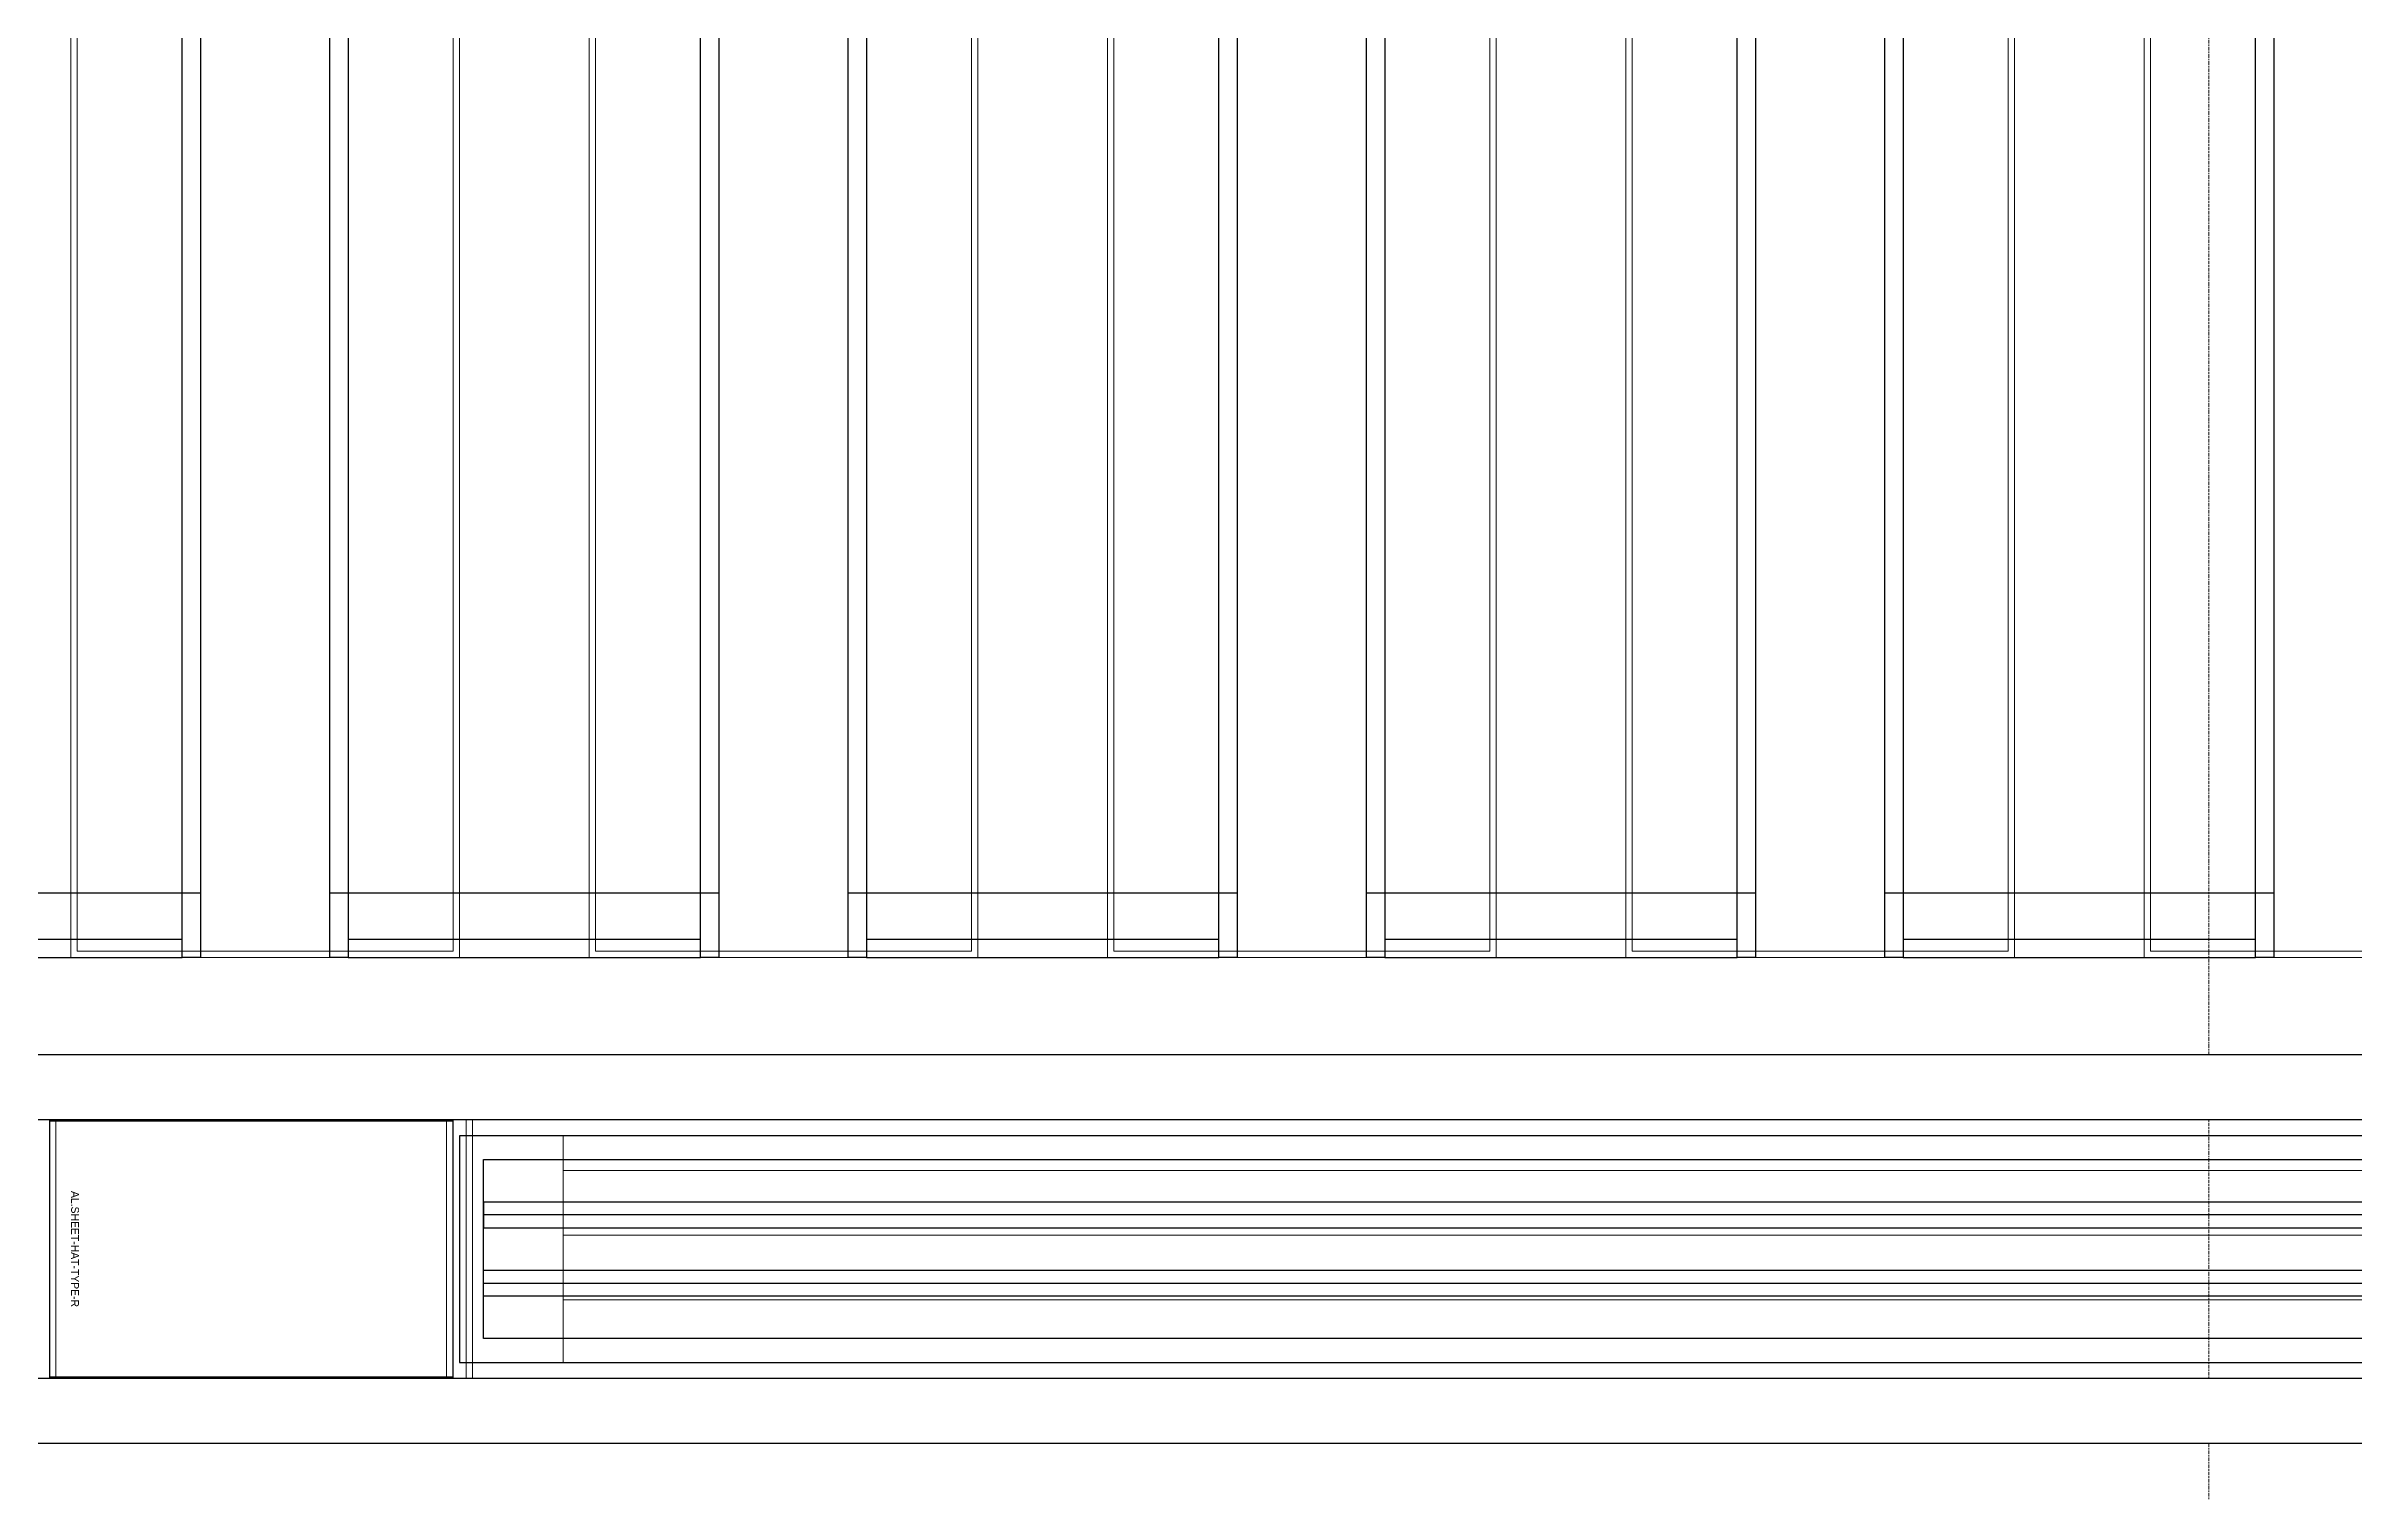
# Model space of a CAD drawing. Header units: millimetres. Extents: x 813027 to 1148939, y -931049 to -10.
# Drawn here: x 1009771 to 1011552, y -109973 to -108856 of the extents above; entities that cross this region are included whole.
import ezdxf
from ezdxf.enums import TextEntityAlignment as Align

# ---------------------------------------------------------------- set-up
doc = ezdxf.new("R2010")
doc.units = ezdxf.units.MM
doc.linetypes.add('DPA_Grid _ Level 500', pattern=[5.5, 2.75, -0.75, 1.25, -0.75])
for name, color, linetype in [('000 - WIPEOUT', 250, 'Continuous'), ('001 - ASCESSORIES', 1, 'Continuous'), ('A04_TUBE SERIES', 2, 'Continuous'), ('A11_ALU.SOLID SHEET', 7, 'Continuous')]:
    doc.layers.add(name, color=color, linetype=linetype)
doc.layers.add('A-GLAZ-CURT', color=2, linetype='Continuous', lineweight=9)
doc.layers.add('S-GRID', color=251, linetype='Continuous', lineweight=9)

# ---------------------------------------------------------------- blocks, each defined once
blk = doc.blocks.new('DPA_CP_Metal Ceiling Panel - Horizontal with Gap-20308794-4160 - LOWER PLATFORM LEVEL - REFLECTED CEILING GENERAL PLAN')
at = {"layer": 'A-GLAZ-CURT'}
for p, q in [((910201.3, -109924.3), (910201.3, -109649.3)), ((910201.3, -109649.3), (910512.8, -109649.3)), ((910201.3, -109924.3), (910201.3, -109649.3)), ((910201.3, -109649.3), (910512.8, -109649.3)), ((910512.8, -109649.3), (910201.3, -109649.3)), ((910201.3, -109649.3), (910201.3, -109924.3)), ((910512.8, -109649.3), (910201.3, -109649.3)), ((910201.3, -109649.3), (910201.3, -109924.3)), ((910201.3, -109924.3), (910201.3, -109649.3)), ((910201.3, -109649.3), (910512.8, -109649.3)), ((910206.3, -109919.3), (910206.3, -109654.3)), ((910206.3, -109654.3), (910507.8, -109654.3)), ((910507.8, -109654.3), (910507.8, -109919.3)), ((910512.8, -109924.3), (910512.8, -109649.3)), ((910512.8, -109649.3), (910512.8, -109924.3)), ((910512.8, -109924.3), (910512.8, -109649.3)), ((910512.8, -109924.3), (910512.8, -109649.3)), ((910512.8, -109649.3), (910512.8, -109924.3)), ((910201.3, -109924.3), (910512.8, -109924.3)), ((910512.8, -109924.3), (910201.3, -109924.3)), ((910201.3, -109924.3), (910512.8, -109924.3)), ((910201.3, -109924.3), (910512.8, -109924.3)), ((910512.8, -109924.3), (910201.3, -109924.3)), ((910206.3, -109919.3), (910507.8, -109919.3))]:
    blk.add_line(p, q, dxfattribs=at)
blk = doc.blocks.new('DPA_CP_Metal Ceiling Air Supply - Linear Diffuser Air Supply-14762131-4160 - LOWER PLATFORM LEVEL - REFLECTED CEILING GENERAL PLAN')
at = {"layer": 'A-GLAZ-CURT'}
h = blk.add_hatch(dxfattribs=at)
h.set_pattern_fill('FP_13', color=256, style=0, pattern_type=2)
h.set_pattern_definition([(180, (909396.33, -109824.28), (6e-15, 50), [])])
h.paths.add_polyline_path([(908676.3, -109874.3), (910116.3, -109874.3), (910116.3, -109699.3), (908676.3, -109699.3)])
for p, q in [((908601.3, -109924.3), (908601.3, -109649.3)), ((908601.3, -109649.3), (910191.3, -109649.3)), ((908601.3, -109924.3), (908601.3, -109649.3)), ((908601.3, -109649.3), (910191.3, -109649.3)), ((910191.3, -109649.3), (908601.3, -109649.3)), ((908601.3, -109649.3), (908601.3, -109924.3)), ((910191.3, -109649.3), (908601.3, -109649.3)), ((908601.3, -109649.3), (908601.3, -109924.3)), ((908601.3, -109924.3), (908601.3, -109649.3)), ((908601.3, -109649.3), (910191.3, -109649.3)), ((908606.3, -109919.3), (908606.3, -109654.3)), ((908606.3, -109654.3), (910186.3, -109654.3)), ((910186.3, -109654.3), (910186.3, -109919.3)), ((910191.3, -109924.3), (910191.3, -109649.3)), ((910191.3, -109649.3), (910191.3, -109924.3)), ((910191.3, -109924.3), (910191.3, -109649.3)), ((910191.3, -109924.3), (910191.3, -109649.3)), ((910191.3, -109649.3), (910191.3, -109924.3)), ((910116.3, -109699.3), (908676.3, -109699.3)), ((908676.3, -109699.3), (908676.3, -109874.3)), ((908676.3, -109874.3), (908676.3, -109699.3)), ((908676.3, -109699.3), (910116.3, -109699.3)), ((908676.3, -109874.3), (908676.3, -109699.3)), ((908676.3, -109699.3), (910116.3, -109699.3)), ((910116.3, -109699.3), (908676.3, -109699.3)), ((908676.3, -109699.3), (908676.3, -109874.3)), ((910116.3, -109874.3), (910116.3, -109699.3)), ((910116.3, -109699.3), (910116.3, -109874.3)), ((910116.3, -109699.3), (910116.3, -109874.3)), ((910116.3, -109874.3), (910116.3, -109699.3)), ((908676.3, -109874.3), (910116.3, -109874.3)), ((910116.3, -109874.3), (908676.3, -109874.3)), ((910116.3, -109874.3), (908676.3, -109874.3)), ((908676.3, -109874.3), (910116.3, -109874.3)), ((908601.3, -109924.3), (910191.3, -109924.3)), ((910191.3, -109924.3), (908601.3, -109924.3)), ((908601.3, -109924.3), (910191.3, -109924.3)), ((908601.3, -109924.3), (910191.3, -109924.3)), ((910191.3, -109924.3), (908601.3, -109924.3)), ((908606.3, -109919.3), (910186.3, -109919.3))]:
    blk.add_line(p, q, dxfattribs=at)
blk = doc.blocks.new('DPA_CP_Metal Ceiling Panel - Vertical Panel with Gap-23421707-4160 - LOWER PLATFORM LEVEL - REFLECTED CEILING GENERAL PLAN')
at = {"layer": 'A-GLAZ-CURT'}
for p, q in [((1005396.3, -109561.8), (1005396.3, -107941.8)), ((1005396.3, -107941.8), (1005696.3, -107941.8)), ((1005396.3, -109561.8), (1005396.3, -107941.8)), ((1005396.3, -107941.8), (1005696.3, -107941.8)), ((1005696.3, -107941.8), (1005396.3, -107941.8)), ((1005396.3, -107941.8), (1005396.3, -109561.8)), ((1005696.3, -107941.8), (1005396.3, -107941.8)), ((1005396.3, -107941.8), (1005396.3, -109561.8)), ((1005396.3, -109561.8), (1005396.3, -107941.8)), ((1005396.3, -107941.8), (1005696.3, -107941.8)), ((1005401.3, -109556.8), (1005401.3, -107946.8)), ((1005401.3, -107946.8), (1005691.3, -107946.8)), ((1005691.3, -107946.8), (1005691.3, -109556.8)), ((1005696.3, -109561.8), (1005696.3, -107941.8)), ((1005696.3, -107941.8), (1005696.3, -109561.8)), ((1005696.3, -109561.8), (1005696.3, -107941.8)), ((1005696.3, -109561.8), (1005696.3, -107941.8)), ((1005696.3, -107941.8), (1005696.3, -109561.8)), ((1005401.3, -109556.8), (1005691.3, -109556.8)), ((1005396.3, -109561.8), (1005696.3, -109561.8)), ((1005696.3, -109561.8), (1005396.3, -109561.8)), ((1005396.3, -109561.8), (1005696.3, -109561.8)), ((1005396.3, -109561.8), (1005696.3, -109561.8)), ((1005696.3, -109561.8), (1005396.3, -109561.8))]:
    blk.add_line(p, q, dxfattribs=at)
blk = doc.blocks.new('C-2-PP21-AR-4160-01-B_20250829-084021_EXCL')
at = {"layer": 'A-GLAZ-CURT'}
for name, p in [('DPA_CP_Metal Ceiling Panel - Vertical Panel with Gap-23421707-4160 - LOWER PLATFORM LEVEL - REFLECTED CEILING GENERAL PLAN', (-1042696.3, 105341.8)), ('DPA_CP_Metal Ceiling Panel - Vertical Panel with Gap-23421707-4160 - LOWER PLATFORM LEVEL - REFLECTED CEILING GENERAL PLAN', (-1042296.3, 105341.8)), ('DPA_CP_Metal Ceiling Panel - Vertical Panel with Gap-23421707-4160 - LOWER PLATFORM LEVEL - REFLECTED CEILING GENERAL PLAN', (-1041896.3, 105341.8)), ('DPA_CP_Metal Ceiling Panel - Vertical Panel with Gap-23421707-4160 - LOWER PLATFORM LEVEL - REFLECTED CEILING GENERAL PLAN', (-1041496.3, 105341.8)), ('DPA_CP_Metal Ceiling Panel - Vertical Panel with Gap-23421707-4160 - LOWER PLATFORM LEVEL - REFLECTED CEILING GENERAL PLAN', (-1041096.3, 105341.8)), ('DPA_CP_Metal Ceiling Panel - Horizontal with Gap-20308794-4160 - LOWER PLATFORM LEVEL - REFLECTED CEILING GENERAL PLAN', (-947517.8, 105341.8)), ('DPA_CP_Metal Ceiling Air Supply - Linear Diffuser Air Supply-14762131-4160 - LOWER PLATFORM LEVEL - REFLECTED CEILING GENERAL PLAN', (-945596.3, 105341.8))]:
    blk.add_blockref(name, p, dxfattribs=at)
blk = doc.blocks.new('*U497')
blk.add_attdef('EXTR.OVL-LENGTH_', (-25, -59.1), '', height=5)
blk.add_wipeout([(-25, 0), (25, 0), (25, 12190), (-25, 12190)]).dxf.layer = '000 - WIPEOUT'
at = {"layer": 'A04_TUBE SERIES', "color": 0}
blk.add_lwpolyline([(-25, 0), (25, 0), (25, 12190), (-25, 12190)], close=True, dxfattribs=at)
blk = doc.blocks.new('*U519')
blk.add_attdef('EXTR.OVL-LENGTH_', (-25, -59.1), '', height=5)
blk.add_wipeout([(-25, 0), (25, 0), (25, 12190), (-25, 12190)]).dxf.layer = '000 - WIPEOUT'
at = {"layer": 'A04_TUBE SERIES', "color": 0}
blk.add_lwpolyline([(-25, 0), (25, 0), (25, 12190), (-25, 12190)], close=True, dxfattribs=at)
blk = doc.blocks.new('*U484')
at = {"layer": '001 - ASCESSORIES', "color": 0, "linetype": 'ByBlock'}
blk.add_lwpolyline([(800, 87.5), (-800, 87.5), (-800, -87.5), (800, -87.5)], close=True, dxfattribs=at)
at = {"layer": '001 - ASCESSORIES', "linetype": 'ByBlock'}
for points in [[(-781.5, 69), (781.5, 69), (781.5, -69), (-781.5, -69)], [(781.5, 36.3), (-781.5, 36.3), (-781.5, 16.3), (781.5, 16.3)], [(-781.5, -16.3), (781.5, -16.3), (781.5, -36.3), (-781.5, -36.3)]]:
    blk.add_lwpolyline(points, close=True, dxfattribs=at)
for points in [[(781.5, 26.3), (-781.5, 26.3)], [(-781.5, -26.3), (781.5, -26.3)]]:
    blk.add_lwpolyline(points, dxfattribs=at)
blk = doc.blocks.new('*U488')
at = {"layer": 'A11_ALU.SOLID SHEET', "color": 0}
blk.add_lwpolyline([(311.5, -98.8), (311.5, 98.8), (0, 98.8), (0, -98.8)], close=True, dxfattribs=at)
at = {"layer": 'Defpoints', "color": 250}
blk.add_point((0, 0), dxfattribs=at)
blk.add_text('AL.SHEET-HAT-TYPE-R', height=6, rotation=270, dxfattribs=at).set_placement((15, 0), align=Align.BOTTOM_CENTER)
blk = doc.blocks.new('*U521')
for p, q in [((-762.8, 1650), (-762.8, 1950)), ((-762.8, 1250), (-762.8, 1550)), ((-762.8, 850), (-762.8, 1150)), ((-762.8, 450), (-762.8, 750)), ((-762.8, 50), (-762.8, 350))]:
    blk.add_line(p, q)
at = {"layer": 'A11_ALU.SOLID SHEET', "color": 0}
for points in [[(-812.5, 1664), (-798.5, 1664), (-798.5, 1936), (-812.5, 1936)], [(-812.5, 1664), (812.5, 1664), (812.5, 1650), (-812.5, 1650)], [(-812.5, 1550), (812.5, 1550), (812.5, 1536), (-812.5, 1536)], [(-812.5, 1264), (-798.5, 1264), (-798.5, 1536), (-812.5, 1536)], [(-812.5, 1264), (812.5, 1264), (812.5, 1250), (-812.5, 1250)], [(-812.5, 1150), (812.5, 1150), (812.5, 1136), (-812.5, 1136)], [(-812.5, 864), (-798.5, 864), (-798.5, 1136), (-812.5, 1136)], [(-812.5, 864), (812.5, 864), (812.5, 850), (-812.5, 850)], [(-812.5, 750), (812.5, 750), (812.5, 736), (-812.5, 736)], [(-812.5, 464), (-798.5, 464), (-798.5, 736), (-812.5, 736)], [(-812.5, 464), (812.5, 464), (812.5, 450), (-812.5, 450)], [(-812.5, 350), (812.5, 350), (812.5, 336), (-812.5, 336)], [(-812.5, 64), (-798.5, 64), (-798.5, 336), (-812.5, 336)], [(-812.5, 64), (812.5, 64), (812.5, 50), (-812.5, 50)]]:
    blk.add_lwpolyline(points, close=True, dxfattribs=at)
blk = doc.blocks.new('C-2-PP21-AR-4160-01-B_20250829-084416_NEWCL')
at = {"rotation": 90}
blk.add_blockref('*U521', (-35550, -3407.5), dxfattribs=at)
for name, p in [('*U488', (-37316.5, -4445)), ('*U484', (-36200, -4445))]:
    blk.add_blockref(name, p)
at = {"rotation": 270}
for name, p in [('*U497', (-41640, -4320)), ('*U519', (-41640, -4570))]:
    blk.add_blockref(name, p, dxfattribs=at)

msp = doc.modelspace()

# ---------------------------------------------------------------- linework, layer by layer
at = {"layer": 'S-GRID', "linetype": 'DPA_Grid _ Level 500'}
msp.add_line((1011440, -191381.7), (1011440, -15135.4), dxfattribs=at)

# ---------------------------------------------------------------- block references
msp.add_blockref('C-2-PP21-AR-4160-01-B_20250829-084021_EXCL', (1047090, -105340))

# ---------------------------------------------------------------- next in the draw order: block references
msp.add_blockref('C-2-PP21-AR-4160-01-B_20250829-084416_NEWCL', (1047090, -105340))

doc.saveas('drawing.dxf')
